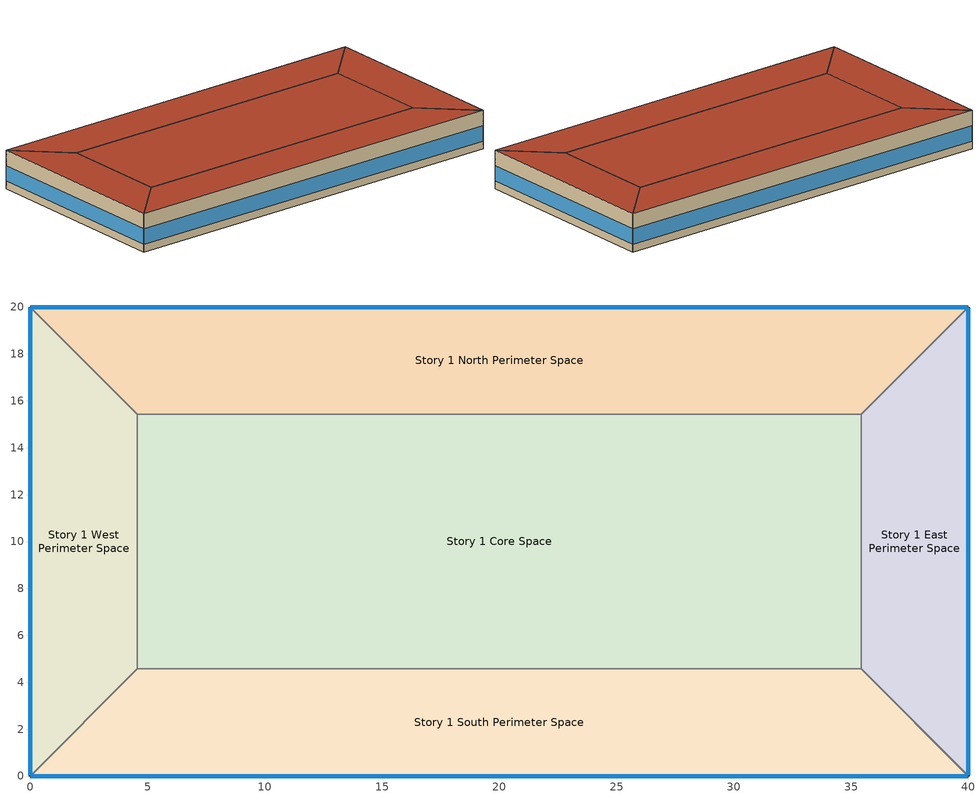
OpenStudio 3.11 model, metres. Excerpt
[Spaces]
Story 1 West Perimeter Space
 floor ground: 0,20 4.57,15.43 4.57,4.57 0,0 z0
 wall outside: 0,20 0,0 z0:3.8
 wall to Story 1 North Perimeter Space: 4.57,15.43 0,20 z0:3.8
 wall to Story 1 Core Space: 4.57,4.57 4.57,15.43 z0:3.8
 wall to Story 1 South Perimeter Space: 0,0 4.57,4.57 z0:3.8
 window: 0,19.97 0,0.03 z0.76:2.28
 roof outside: 0,0 4.57,4.57 4.57,15.43 0,20 z3.8
Story 1 North Perimeter Space
 floor ground: 40,20 35.43,15.43 4.57,15.43 0,20 z0
 wall outside: 40,20 0,20 z0:3.8
 wall to Story 1 East Perimeter Space: 35.43,15.43 40,20 z0:3.8
 wall to Story 1 Core Space: 4.57,15.43 35.43,15.43 z0:3.8
 window: 39.97,20 0.03,20 z0.76:2.28
 roof outside: 35.43,15.43 40,20 0,20 4.57,15.43 z3.8
Story 1 East Perimeter Space
 floor ground: 40,20 40,0 35.43,4.57 35.43,15.43 z0
 wall outside: 40,0 40,20 z0:3.8
 wall to Story 1 South Perimeter Space: 35.43,4.57 40,0 z0:3.8
 wall to Story 1 Core Space: 35.43,15.43 35.43,4.57 z0:3.8
 window: 40,0.03 40,19.97 z0.76:2.28
 roof outside: 40,0 40,20 35.43,15.43 35.43,4.57 z3.8
Story 1 South Perimeter Space
 floor ground: 35.43,4.57 40,0 0,0 4.57,4.57 z0
 wall outside: 0,0 40,0 z0:3.8
 wall to Story 1 Core Space: 35.43,4.57 4.57,4.57 z0:3.8
 window: 0.03,0 39.97,0 z0.76:2.28
 roof outside: 40,0 35.43,4.57 4.57,4.57 0,0 z3.8
Story 1 Core Space
 floor ground: 35.43,15.43 35.43,4.57 4.57,4.57 4.57,15.43 z0
 roof outside: 35.43,4.57 35.43,15.43 4.57,15.43 4.57,4.57 z3.8
[Building]
Small Office: North Axis {deg}=-0; Space Type=ASHRAE 189.1-2009 ClimateZone 4-8 SmallOffice; Default Construction Set=ASHRAE 189.1-2009 ClimateZone 5 (smoff) ConstSet
[ClimateZones]
Climate Zone Institution Name 1=ASHRAE; Climate Zone Document Name 1=ANSI/ASHRAE Standard 169; Climate Zone Document Year 1=2006; Climate Zone Institution Name 2=CEC; Climate Zone Document Name 2=California Climate Zone Descriptions; Climate Zone Document Year 2=1995
[Site]
Site 1: Latitude {deg}=43.67; Longitude {deg}=-79.63; Time Zone {hr}=-5; Elevation {m}=173
[SizingPeriod:DesignDay] Barometric Pressure {Pa}=99264; Sky Clearness=0; Rain Indicator=No; Snow Indicator=No; Day of Month=21; Daylight Saving Time Indicator=No; Dry-Bulb Temperature Range Modifier Type=DefaultMultipliers
Name | Maximum Dry-Bulb Temperature {C} | Daily Dry-Bulb Temperature Range {deltaC} | Wind Speed {m/s} | Wind Direction {deg} | Month | Day Type | Humidity Condition Type | Wetbulb or DewPoint at Maximum Dry-Bulb {C} | Solar Model Indicator | ASHRAE Clear Sky Optical Depth for Beam Irradiance | ASHRAE Clear Sky Optical Depth for Diffuse Irradiance | Enthalpy at Maximum Dry-Bulb {J/kg}
Toronto Int'l Ann Clg .4% Condns DB=>MWB | 31.2 | 10.2 | 5.8 | 270 | 7 | SummerDesignDay | Wetbulb | 22.2 | ASHRAETau | 0.473 | 1.952
Toronto Int'l Ann Clg .4% Condns WB=>MDB | 29 | 10.2 | 5.8 | 270 | 7 | SummerDesignDay | Wetbulb | 23.6 | ASHRAETau | 0.473 | 1.952
Toronto Int'l Ann Clg .4% Condns Enth=>MDB | 29.1 | 10.2 | 5.8 | 270 | 7 | SummerDesignDay | Enthalpy |  | ASHRAETau | 0.473 | 1.952 | 71300
Toronto Int'l Ann Htg 99.6% Condns DB | -18.8 | 0 | 4.3 | 340 | 1 | WinterDesignDay | Wetbulb | -18.8 | ASHRAEClearSky
[Construction]
000 ExtSlabCarpet 4in ClimateZone 1-8: MAT-CC05 4 HW CONCRETE, CP02 CARPET PAD
000 Exterior Door: 000 F08 Metal surface, 000 I01 25mm insulation board
000 Exterior Window: 000 Clear 3mm, 000 Air 13mm, 000 Clear 3mm
000 Interior Ceiling: 000 M11 100mm lightweight concrete, 000 F05 Ceiling air space resistance, 000 F16 Acoustic tile
000 Interior Door; 000 Interior Partition: 000 G05 25mm wood
000 Interior Floor: 000 F16 Acoustic tile, 000 F05 Ceiling air space resistance, 000 M11 100mm lightweight concrete
000 Interior Wall: 000 G01a 19mm gypsum board, 000 F04 Wall air space resistance, 000 G01a 19mm gypsum board
000 Interior Window: 000 Clear 3mm
ASHRAE 189.1-2009 ExtRoof IEAD ClimateZone 2-5: Roof Membrane, Roof Insulation [21], Metal Decking
ASHRAE 189.1-2009 ExtWall Mass ClimateZone 5: 1IN Stucco, 8IN Concrete HW, Wall Insulation [40], 1/2IN Gypsum
ASHRAE 189.1-2009 ExtWindow ClimateZone 4-5: Theoretical Glass [207]
[DefaultConstructionSet]
ASHRAE 189.1-2009 ClimateZone 5 (smoff) ConstSet: Default Exterior Surface Constructions=ASHRAE 189.1-2009 ClimateZone 5 (smoff) Exterior DefSurfCons; Default Interior Surface Constructions=000 Interior DefSurfCons; Default Ground Contact Surface Constructions=000 Ground DefSurfCons; Default Exterior SubSurface Constructions=ASHRAE 189.1-2009 ClimateZone 5 (smoff) Exterior DefSubCons; Default Interior SubSurface Constructions=000 Interior DefSubCons; Interior Partition Construction=000 Interior Partition
[DefaultSubSurfaceConstructions] Glass Door Construction=000 Exterior Window; Skylight Construction=000 Exterior Window; Tubular Daylight Dome Construction=000 Interior Window; Tubular Daylight Diffuser Construction=000 Interior Window
Name | Fixed Window Construction | Operable Window Construction | Door Construction
000 Interior DefSubCons | 000 Interior Window | 000 Interior Window | 000 Interior Door
ASHRAE 189.1-2009 ClimateZone 5 (smoff) Exterior DefSubCons | ASHRAE 189.1-2009 ExtWindow ClimateZone 4-5 | ASHRAE 189.1-2009 ExtWindow ClimateZone 4-5 | 000 Exterior Door
[DefaultSurfaceConstructions]
Name | Floor Construction | Wall Construction | Roof Ceiling Construction
000 Ground DefSurfCons | 000 ExtSlabCarpet 4in ClimateZone 1-8 | 000 ExtSlabCarpet 4in ClimateZone 1-8 | 000 ExtSlabCarpet 4in ClimateZone 1-8
000 Interior DefSurfCons | 000 Interior Floor | 000 Interior Wall | 000 Interior Ceiling
ASHRAE 189.1-2009 ClimateZone 5 (smoff) Exterior DefSurfCons | 000 ExtSlabCarpet 4in ClimateZone 1-8 | ASHRAE 189.1-2009 ExtWall Mass ClimateZone 5 | ASHRAE 189.1-2009 ExtRoof IEAD ClimateZone 2-5
[Material]
Name | Roughness | Thickness {m} | Conductivity {W/m-K} | Density {kg/m3} | Specific Heat {J/kg-K} | Thermal Absorptance | Solar Absorptance | Visible Absorptance
000 F08 Metal surface | Smooth | 0.0008 | 45.28 | 7824 | 500
000 F16 Acoustic tile | MediumSmooth | 0.0191 | 0.06 | 368 | 590
000 G01a 19mm gypsum board | MediumSmooth | 0.019 | 0.16 | 800 | 1090
000 G05 25mm wood | MediumSmooth | 0.0254 | 0.15 | 608 | 1630
000 I01 25mm insulation board | MediumRough | 0.0254 | 0.03 | 43 | 1210
000 M11 100mm lightweight concrete | MediumRough | 0.1016 | 0.53 | 1280 | 840
1/2IN Gypsum | Smooth | 0.0127 | 0.16 | 784.9 | 830 | 0.9 | 0.92 | 0.92
1IN Stucco | Smooth | 0.0253 | 0.6918 | 1858 | 837 | 0.9 | 0.92 | 0.92
8IN Concrete HW | MediumRough | 0.2033 | 1.7296 | 2243 | 837 | 0.9 | 0.65 | 0.65
MAT-CC05 4 HW CONCRETE | Rough | 0.1016 | 1.311 | 2240 | 836.8 | 0.9 | 0.7 | 0.7
Metal Decking | MediumSmooth | 0.0015 | 45.006 | 7680 | 418.4 | 0.9 | 0.7 | 0.3
Roof Insulation [21] | MediumRough | 0.2105 | 0.049 | 265 | 836.8 | 0.9 | 0.7 | 0.7
Roof Membrane | VeryRough | 0.0095 | 0.16 | 1121.29 | 1460 | 0.9 | 0.7 | 0.7
Wall Insulation [40] | MediumRough | 0.0794 | 0.0432 | 91 | 837 | 0.9 | 0.5 | 0.5
[Material:AirGap]
Name | Thermal Resistance
000 F04 Wall air space resistance | 0.15
000 F05 Ceiling air space resistance | 0.18
[Material:NoMass]
CP02 CARPET PAD: Roughness=VeryRough; Thermal Resistance=0.2165; Thermal Absorptance=0.9; Solar Absorptance=0.7; Visible Absorptance=0.8
[WindowMaterial:Gas]
000 Air 13mm: Gas Type=Air; Thickness=0.0127
[WindowMaterial:Glazing] Optical Data Type=SpectralAverage; Thickness=0.003; Infrared Transmittance at Normal Incidence=0
Name | Solar Transmittance at Normal Incidence | Front Side Solar Reflectance at Normal Incidence | Back Side Solar Reflectance at Normal Incidence | Visible Transmittance at Normal Incidence | Front Side Visible Reflectance at Normal Incidence | Back Side Visible Reflectance at Normal Incidence | Front Side Infrared Hemispherical Emissivity | Back Side Infrared Hemispherical Emissivity | Conductivity | Dirt Correction Factor for Solar and Visible Transmittance | Solar Diffusing
000 Clear 3mm | 0.837 | 0.075 | 0.075 | 0.898 | 0.081 | 0.081 | 0.84 | 0.84 | 0.9
Theoretical Glass [207] | 0.3311 | 0.6189 | 0.6189 | 0.44 | 0.51 | 0.51 | 0.9 | 0.9 | 0.0133 | 1 | No
[DefaultScheduleSet]
Name | Number of People Schedule | People Activity Level Schedule | Lighting Schedule | Electric Equipment Schedule | Infiltration Schedule
SmallOffice Schedules | Small Office Bldg Occ | Small Office Activity | Small Office Bldg Light | Small Office Bldg Equip | Small Office Infil Quarter On
Space Function Warehouse storage area medium to bulky palletized items Schedule Set | NECB-A-Occupancy | NECB-Activity |  | NECB-A-Electric-Equipment
[DesignSpecification:OutdoorAir] Outdoor Air Method=Sum
Name | Outdoor Air Flow per Person | Outdoor Air Flow per Floor Area | Outdoor Air Flow Rate | Outdoor Air Flow Air Changes per Hour | Outdoor Air Flow per Person {m3/s-person} | Outdoor Air Flow per Floor Area {m3/s-m2}
SmallOffice Outdoor Air | 0.0107645 | 0 | 0 | 0
Space Function Warehouse storage area medium to bulky palletized items Ventilation |  |  |  |  | 0 | 0.0003048
[ElectricEquipment]
Name | Electric Equipment Definition | Space or SpaceType
ASHRAE 189.1-2009 ClimateZone 4-8 SmallOffice ElecInst | ASHRAE 189.1-2009 ClimateZone 4-8 SmallOffice ElecDef | ASHRAE 189.1-2009 ClimateZone 4-8 SmallOffice
Space Function Warehouse storage area medium to bulky palletized items Elec Equip | Space Function Warehouse storage area medium to bulky palletized items Elec Equip Definition | Space Function Warehouse storage area medium to bulky palletized items
[ElectricEquipment:Definition] Design Level Calculation Method=Watts/Area
Name | Design Level | Watts per Space Floor Area | Watts per Space Floor Area {W/m2} | Fraction Radiant
ASHRAE 189.1-2009 ClimateZone 4-8 SmallOffice ElecDef | 0 | 5.81251
Space Function Warehouse storage area medium to bulky palletized items Elec Equip Definition |  |  | 1.00036 | 0.5
[Lights]
ASHRAE 189.1-2009 ClimateZone 4-8 SmallOffice LightsInst: Lights Definition=ASHRAE 189.1-2009 ClimateZone 4-8 SmallOffice LightsDef; Space or SpaceType=ASHRAE 189.1-2009 ClimateZone 4-8 SmallOffice
[Lights:Definition]
ASHRAE 189.1-2009 ClimateZone 4-8 SmallOffice LightsDef: Design Level Calculation Method=Watts/Area; Lighting Level=0; Watts per Space Floor Area=9.68752
[People] Clothing Insulation Calculation Method=ClothingInsulationSchedule
Name | People Definition | Space or SpaceType | Work Efficiency Schedule | Clothing Insulation Schedule | Air Velocity Schedule | Multiplier
ASHRAE 189.1-2009 ClimateZone 4-8 SmallOffice PeopInst | SmallOffice PeopDef | ASHRAE 189.1-2009 ClimateZone 4-8 SmallOffice
Space Function Warehouse storage area medium to bulky palletized items People | Space Function Warehouse storage area medium to bulky palletized items People Definition | Space Function Warehouse storage area medium to bulky palletized items | Work Efficiency Schedule | Clothing Schedule | Air Velocity Schedule | 1
[People:Definition] Number of People Calculation Method=People/Area; Fraction Radiant=0.3
Name | Number of People {people} | People per Space Floor Area {person/m2}
SmallOffice PeopDef | 0 | 0.0538196
Space Function Warehouse storage area medium to bulky palletized items People Definition |  | 0.0100036
[SpaceInfiltration:DesignFlowRate] Density Basis=Outdoor
Name | Space or SpaceType | Design Flow Rate Calculation Method | Design Flow Rate {m3/s} | Air Changes per Hour {1/hr} | Schedule | Flow per Exterior Surface Area {m3/s-m2}
ASHRAE 189.1-2009 ClimateZone 4-8 SmallOffice Infil | ASHRAE 189.1-2009 ClimateZone 4-8 SmallOffice | AirChanges/Hour | 0 | 0.41
Space Function Warehouse storage area medium to bulky palletized items Infiltration | Space Function Warehouse storage area medium to bulky palletized items | Flow/ExteriorArea |  |  | Always On | 0.000250063
[SpaceType]
Name | Default Schedule Set | Design Specification Outdoor Air Object | Standards Building Type | Standards Space Type
ASHRAE 189.1-2009 ClimateZone 4-8 SmallOffice | SmallOffice Schedules | SmallOffice Outdoor Air
Space Function Warehouse storage area medium to bulky palletized items | Space Function Warehouse storage area medium to bulky palletized items Schedule Set | Space Function Warehouse storage area medium to bulky palletized items Ventilation | Space Function | Warehouse storage area medium to bulky palletized items
[ThermostatSetpoint:DualSetpoint] Heating Setpoint Temperature Schedule=Small Office HtgSetp; Cooling Setpoint Temperature Schedule=Small Office ClgSetp
Thermal Zone 1 Thermostat; Thermal Zone 2 Thermostat; Thermal Zone 3 Thermostat; Thermal Zone 4 Thermostat; Thermal Zone 5 Thermostat
[BuildingStory]
Story 1: Nominal Z Coordinate {m}=0; Nominal Floor to Floor Height {m}=3.8
[Space] Space Type=Space Function Warehouse storage area medium to bulky palletized items; Building Story=Story 1
Name | Thermal Zone
Story 1 West Perimeter Space | Thermal Zone 2
Story 1 North Perimeter Space | Thermal Zone 3
Story 1 East Perimeter Space | Thermal Zone 4
Story 1 South Perimeter Space | Thermal Zone 1
Story 1 Core Space | Thermal Zone 5
[ThermalZone] Use Ideal Air Loads=No
Name | Thermostat
Thermal Zone 1 | Thermal Zone 1 Thermostat
Thermal Zone 2 | Thermal Zone 2 Thermostat
Thermal Zone 3 | Thermal Zone 3 Thermostat
Thermal Zone 4 | Thermal Zone 4 Thermostat
Thermal Zone 5 | Thermal Zone 5 Thermostat
[Sizing:Zone] Zone Cooling Design Supply Air Temperature Input Method=SupplyAirTemperature; Zone Cooling Design Supply Air Temperature {C}=14; Zone Cooling Design Supply Air Temperature Difference {deltaC}=11.11; Zone Heating Design Supply Air Temperature Input Method=SupplyAirTemperature; Zone Heating Design Supply Air Temperature {C}=40; Zone Heating Design Supply Air Temperature Difference {deltaC}=11.11; Zone Cooling Design Supply Air Humidity Ratio {kg-H2O/kg-air}=0.0085; Zone Heating Design Supply Air Humidity Ratio {kg-H2O/kg-air}=0.008; Cooling Design Air Flow Method=DesignDay; Heating Design Air Flow Method=DesignDay; Account for Dedicated Outdoor Air System=No; Dedicated Outdoor Air System Control Strategy=NeutralSupplyAir; Dedicated Outdoor Air Low Setpoint Temperature for Design {C}=Autosize; Dedicated Outdoor Air High Setpoint Temperature for Design {C}=Autosize; Zone Load Sizing Method=Sensible Load Only No Latent Load; Zone Latent Cooling Design Supply Air Humidity Ratio Input Method=HumidityRatioDifference; Zone Cooling Design Supply Air Humidity Ratio Difference {kgWater/kgDryAir}=0.005; Zone Latent Heating Design Supply Air Humidity Ratio Input Method=HumidityRatioDifference; Zone Humidification Design Supply Air Humidity Ratio Difference {kgWater/kgDryAir}=0.005; Sizing Option=Coincident; Heating Coil Sizing Method=None; Maximum Heating Capacity To Cooling Load Sizing Ratio {W/W}=1
Thermal Zone 1; Thermal Zone 2; Thermal Zone 3; Thermal Zone 4; Thermal Zone 5
[Zone equipment]
Thermal Zone 1: Zone HVAC Baseboard Convective Electric 1
Thermal Zone 2: Zone HVAC Baseboard Convective Electric 2
Thermal Zone 3: Zone HVAC Baseboard Convective Electric 3
Thermal Zone 4: Zone HVAC Baseboard Convective Electric 4
Thermal Zone 5: Zone HVAC Baseboard Convective Electric 5
[ZoneHVAC:Baseboard:Convective:Electric] Availability Schedule=Always On Discrete; Nominal Capacity {W}=autosize; Efficiency=1
Zone HVAC Baseboard Convective Electric 1; Zone HVAC Baseboard Convective Electric 2; Zone HVAC Baseboard Convective Electric 3; Zone HVAC Baseboard Convective Electric 4; Zone HVAC Baseboard Convective Electric 5
[Schedule:Constant]
Always On Discrete: Value=1
[Schedule:Ruleset]
Name | Default Day Schedule | Summer Design Day Schedule | Winter Design Day Schedule
Small Office Bldg Occ | Small Office Bldg Occ Default Schedule | Small Office Bldg Occ Summer Design Day | Small Office Bldg Occ Winter Design Day
Small Office Bldg Light | Small Office Bldg Light Default Schedule | Small Office Bldg Light Summer Design Day | Small Office Bldg Light Winter Design Day
Small Office Activity | Small Office Activity Default Schedule | Small Office Activity Summer Design Day | Small Office Activity Winter Design Day
Always On | Always On Default Schedule | Always On Summer Design Day | Always On Winter Design Day
Small Office Bldg Equip | Small Office Bldg Equip Default Schedule | Small Office Bldg Equip Summer Design Day | Small Office Bldg Equip Winter Design Day
Small Office HtgSetp | Small Office HtgSetp Default Schedule | Small Office HtgSetp Summer Design Day | Small Office HtgSetp Winter Design Day
Small Office Infil Quarter On | Small Office Infil Quarter On Default Schedule | Small Office Infil Quarter On Summer Design Day | Small Office Infil Quarter On Winter Design Day
Small Office ClgSetp | Small Office ClgSetp Default Schedule | Small Office ClgSetp Summer Design Day | Small Office ClgSetp Winter Design Day
Clothing Schedule | Clothing Schedule Default Winter Clothes
Air Velocity Schedule | Air Velocity Schedule Default
Work Efficiency Schedule | Work Efficiency Schedule Default
NECB-A-Occupancy | NECB-A-Occupancy Default
NECB-Activity | NECB-Activity Default | NECB-Activity Summer Design Day | NECB-Activity Winter Design Day
NECB-A-Electric-Equipment | NECB-A-Electric-Equipment Default
[Schedule:Day]
Small Office Bldg Occ Default Schedule: No, 6, 0, 0, 7, 0, 0.1, 8, 0, 0.2, 12, 0, 0.95, 13, 0, 0.5, 17, 0, 0.95, 18, 0, 0.3, 20, 0, 0.1, 24, 0, 0.05
Small Office Bldg Occ Summer Design Day: No, 6, 0, 0, 22, 0, 1, 24, 0, 0.05
Small Office Bldg Occ Rule 2 Day Schedule: No, 6, 0, 0, 8, 0, 0.1, 12, 0, 0.3, 17, 0, 0.1, 24, 0, 0
Small Office Bldg Occ Rule 1 Day Schedule; Small Office Bldg Occ Winter Design Day; Small Office Bldg Light Winter Design Day; Small Office Bldg Equip Winter Design Day; NECB-A-Occupancy Sat Day; NECB-A-Occupancy Sun|Hol Day: No, 24, 0, 0
Small Office Bldg Light Default Schedule: No, 5, 0, 0.05, 7, 0, 0.1, 8, 0, 0.3, 17, 0, 0.9, 18, 0, 0.5, 20, 0, 0.3, 22, 0, 0.2, 23, 0, 0.1, 24, 0, 0.05
Small Office Bldg Light Rule 2 Day Schedule: No, 6, 0, 0.05, 8, 0, 0.1, 12, 0, 0.3, 17, 0, 0.15, 24, 0, 0.05
Small Office Bldg Light Summer Design Day; Always On Default Schedule; Always On Winter Design Day; Always On Summer Design Day; Small Office Bldg Equip Summer Design Day; Small Office Infil Quarter On Rule 1 Day Schedule: No, 24, 0, 1
Small Office Bldg Light Rule 1 Day Schedule: No, 24, 0, 0.05
Small Office Activity Default Schedule; Small Office Activity Winter Design Day; Small Office Activity Summer Design Day: No, 24, 0, 120
Small Office Bldg Equip Default Schedule: No, 8, 0, 0.4, 12, 0, 0.9, 13, 0, 0.8, 17, 0, 0.9, 18, 0, 0.5, 24, 0, 0.4
Small Office Bldg Equip Rule 2 Day Schedule: No, 6, 0, 0.3, 8, 0, 0.4, 12, 0, 0.5, 17, 0, 0.35, 24, 0, 0.3
Small Office Bldg Equip Rule 1 Day Schedule: No, 24, 0, 0.3
Small Office HtgSetp Default Schedule: No, 6, 0, 15.6, 22, 0, 21, 24, 0, 15.6
Small Office HtgSetp Rule 2 Day Schedule: No, 6, 0, 15.6, 18, 0, 21, 24, 0, 15.6
Small Office HtgSetp Winter Design Day: No, 24, 0, 21
Small Office HtgSetp Rule 1 Day Schedule; Small Office HtgSetp Summer Design Day: No, 24, 0, 15.6
Small Office Infil Quarter On Default Schedule; Small Office Infil Quarter On Summer Design Day: No, 6, 0, 1, 22, 0, 0.25, 24, 0, 1
Small Office Infil Quarter On Rule 2 Day Schedule; Small Office Infil Quarter On Winter Design Day: No, 6, 0, 1, 18, 0, 0.25, 24, 0, 1
Small Office ClgSetp Default Schedule; Small Office ClgSetp Summer Design Day: No, 6, 0, 26.7, 22, 0, 24, 24, 0, 26.7
Small Office ClgSetp Rule 2 Day Schedule: No, 6, 0, 26.7, 18, 0, 24, 24, 0, 26.7
Small Office ClgSetp Rule 1 Day Schedule; Small Office ClgSetp Winter Design Day: No, 24, 0, 26.7
Clothing Schedule Default Winter Clothes: 24, 0, 1
Clothing Schedule Summer Clothes: 24, 0, 0.5
Air Velocity Schedule Default: 24, 0, 0.2
Work Efficiency Schedule Default: 24, 0, 0
NECB-A-Occupancy Default; NECB-A-Occupancy Default|Wkdy Day: No, 7, 0, 0, 8, 0, 0.1, 9, 0, 0.7, 12, 0, 0.9, 14, 0, 0.5, 17, 0, 0.9, 18, 0, 0.7, 19, 0, 0.3, 23, 0, 0.1, 24, 0, 0
NECB-Activity Default; NECB-Activity Winter Design Day; NECB-Activity Summer Design Day: No, 24, 0, 130
NECB-A-Electric-Equipment Default; NECB-A-Electric-Equipment Default|Wkdy Day: No, 7, 0, 0.2, 8, 0, 0.3, 9, 0, 0.8, 18, 0, 0.9, 19, 0, 0.5, 21, 0, 0.3, 24, 0, 0.2
NECB-A-Electric-Equipment Sat Day; NECB-A-Electric-Equipment Sun|Hol Day: No, 24, 0, 0.2
[Schedule:Rule] Date Specification Type=DateRange; Start Day=1
Name | Schedule Ruleset | Rule Order | Day Schedule | Apply Sunday | Apply Monday | Apply Tuesday | Apply Wednesday | Apply Thursday | Apply Friday | Apply Saturday | Start Month | End Month | End Day
Small Office Bldg Occ Rule 2 | Small Office Bldg Occ | 1 | Small Office Bldg Occ Rule 2 Day Schedule | No | No | No | No | No | No | Yes | 1 | 12 | 31
Small Office Bldg Occ Rule 1 | Small Office Bldg Occ | 0 | Small Office Bldg Occ Rule 1 Day Schedule | Yes | No | No | No | No | No | No | 1 | 12 | 31
Small Office Bldg Light Rule 2 | Small Office Bldg Light | 1 | Small Office Bldg Light Rule 2 Day Schedule | No | No | No | No | No | No | Yes | 1 | 12 | 31
Small Office Bldg Light Rule 1 | Small Office Bldg Light | 0 | Small Office Bldg Light Rule 1 Day Schedule | Yes | No | No | No | No | No | No | 1 | 12 | 31
Small Office Bldg Equip Rule 2 | Small Office Bldg Equip | 1 | Small Office Bldg Equip Rule 2 Day Schedule | No | No | No | No | No | No | Yes | 1 | 12 | 31
Small Office Bldg Equip Rule 1 | Small Office Bldg Equip | 0 | Small Office Bldg Equip Rule 1 Day Schedule | Yes | No | No | No | No | No | No | 1 | 12 | 31
Small Office HtgSetp Rule 2 | Small Office HtgSetp | 1 | Small Office HtgSetp Rule 2 Day Schedule | No | No | No | No | No | No | Yes | 1 | 12 | 31
Small Office HtgSetp Rule 1 | Small Office HtgSetp | 0 | Small Office HtgSetp Rule 1 Day Schedule | Yes | No | No | No | No | No | No | 1 | 12 | 31
Small Office Infil Quarter On Rule 2 | Small Office Infil Quarter On | 1 | Small Office Infil Quarter On Rule 2 Day Schedule | No | No | No | No | No | No | Yes | 1 | 12 | 31
Small Office Infil Quarter On Rule 1 | Small Office Infil Quarter On | 0 | Small Office Infil Quarter On Rule 1 Day Schedule | Yes | No | No | No | No | No | No | 1 | 12 | 31
Small Office ClgSetp Rule 2 | Small Office ClgSetp | 1 | Small Office ClgSetp Rule 2 Day Schedule | No | No | No | No | No | No | Yes | 1 | 12 | 31
Small Office ClgSetp Rule 1 | Small Office ClgSetp | 0 | Small Office ClgSetp Rule 1 Day Schedule | Yes | No | No | No | No | No | No | 1 | 12 | 31
Schedule Rule 1 | Clothing Schedule | 0 | Clothing Schedule Summer Clothes |  |  |  |  |  |  |  | 5 | 9 | 30
Schedule Rule 2 | NECB-A-Occupancy | 2 | NECB-A-Occupancy Default|Wkdy Day |  | Yes | Yes | Yes | Yes | Yes |  | 1 | 12 | 31
Schedule Rule 3 | NECB-A-Occupancy | 1 | NECB-A-Occupancy Sat Day |  |  |  |  |  |  | Yes | 1 | 12 | 31
Schedule Rule 4 | NECB-A-Occupancy | 0 | NECB-A-Occupancy Sun|Hol Day | Yes |  |  |  |  |  |  | 1 | 12 | 31
Schedule Rule 5 | NECB-A-Electric-Equipment | 2 | NECB-A-Electric-Equipment Default|Wkdy Day |  | Yes | Yes | Yes | Yes | Yes |  | 1 | 12 | 31
Schedule Rule 6 | NECB-A-Electric-Equipment | 1 | NECB-A-Electric-Equipment Sat Day |  |  |  |  |  |  | Yes | 1 | 12 | 31
Schedule Rule 7 | NECB-A-Electric-Equipment | 0 | NECB-A-Electric-Equipment Sun|Hol Day | Yes |  |  |  |  |  |  | 1 | 12 | 31
